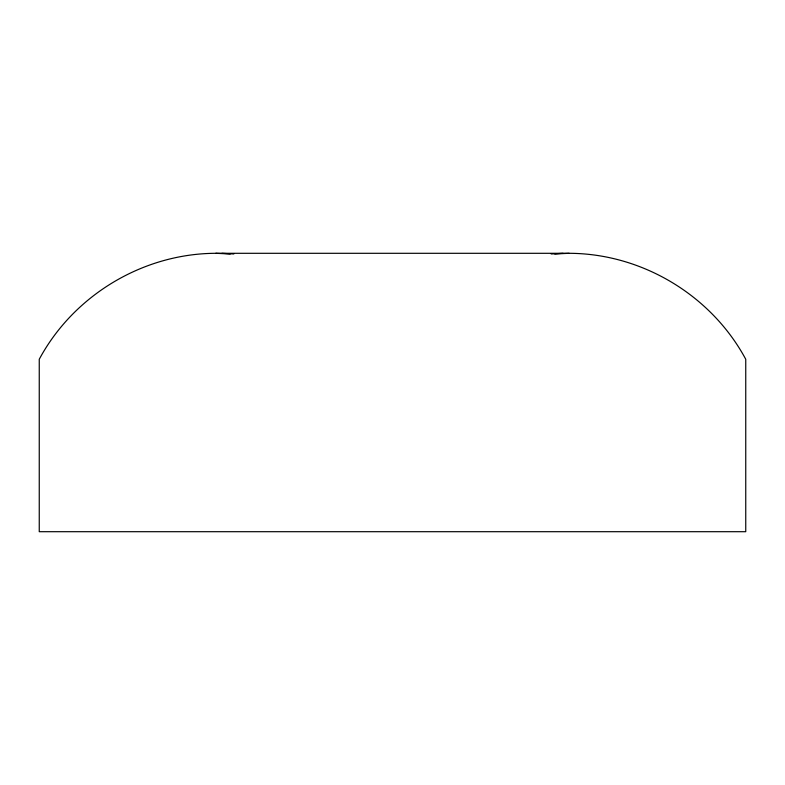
<?xml version="1.0" encoding="UTF-8"?>
<svg xmlns="http://www.w3.org/2000/svg" width="785" height="785" viewBox="0 0 785 785"><rect width="100%" height="100%" fill="white"/><g stroke="black" fill="none" stroke-linecap="round" stroke-linejoin="round"><path stroke-width="1.18" d="M215.875 253.3C143.076 253.526 73.712 295.15 39.25 359.275L39.25 531.7L745.75 531.7L745.75 359.275C711.288 295.15 641.924 253.526 569.125 253.3L215.875 253.3L230.231 253.977M551.158 253.977L563.11 253.3M554.769 253.977L569.125 253.3M221.89 253.3L233.842 253.977"/></g></svg>
